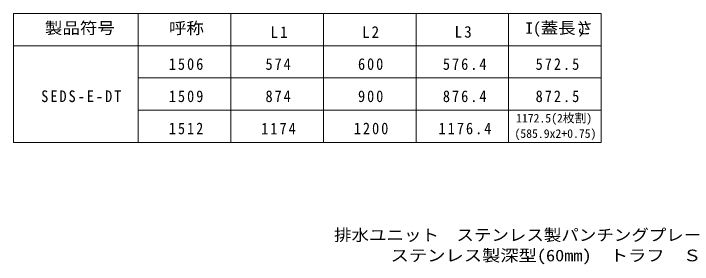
# Model space of a CAD drawing. Units: millimetres on the paper, enlarged 5 times. Extents: x -856 to 920, y -699 to 563.
# Drawn here: x -822 to 32, y -699 to -383 of the extents above; entities that cross this region are included whole.
import ezdxf
from ezdxf.enums import TextEntityAlignment as Align

# ---------------------------------------------------------------- set-up
doc = ezdxf.new("R2010")
doc.units = ezdxf.units.MM
doc.header["$LTSCALE"] = 5
doc.layers.add('F-0_F-0ﾚｲﾔ', color=7, linetype='Continuous', lineweight=5)
doc.styles.add('ＭＳ ゴシック', font='')
doc.styles.get('ＭＳ ゴシック').set_extended_font_data('MS Gothic')

msp = doc.modelspace()

# ---------------------------------------------------------------- linework, layer by layer
at = {"layer": 'F-0_F-0ﾚｲﾔ'}
for p, q in [((-822.106, -383.066), (-82.982, -383.066)), ((-822.106, -545.066), (-822.106, -383.066)), ((-665.179, -545.066), (-665.179, -383.066)), ((-548.731, -545.066), (-548.731, -383.066)), ((-432.293, -545.066), (-432.293, -383.066)), ((-315.856, -545.066), (-315.856, -383.066)), ((-199.419, -545.066), (-199.419, -383.066)), ((-82.982, -545.066), (-82.982, -383.066)), ((-822.106, -423.566), (-82.982, -423.566)), ((-82.982, -464.066), (-665.179, -464.066)), ((-82.982, -504.566), (-665.179, -504.566)), ((-82.982, -545.066), (-822.106, -545.066))]:
    msp.add_line(p, q, dxfattribs=at)

# ---------------------------------------------------------------- texts
at = {"layer": 'F-0_F-0ﾚｲﾔ', "color": 2, "style": 'ＭＳ ゴシック'}
for s, width, p in [('製品符号', 1.1, (-782.688, -412.983)), ('呼称', 1.1, (-626.683, -413.097)), ('蓋長さ', 1.1, (-159.01, -412.829)), ('排水ユニット\u3000ステンレス製パンチングプレート排水蓋', 1.1, (-419.011, -673.268)), ('ステンレス製深型(60mm)\u3000トラフ\u3000ＳＥＤＳ－Ｅ－ＤＴ', 1.15, (-347.811, -699.029))]:
    msp.add_text(s, height=14.66, dxfattribs=dict(at, width=width)).set_placement(p, align=Align.BOTTOM_LEFT)
for s, p in [('I(', (-178.517, -412.829)), (')', (-112.192, -412.829))]:
    msp.add_text(s, height=14.44, dxfattribs=at).set_placement(p, align=Align.BOTTOM_LEFT)
at = {"layer": 'F-0_F-0ﾚｲﾔ', "style": 'ＭＳ ゴシック'}
for s, p in [('1172.5(2枚割)', (-190.066, -523.29)), ('(585.9x2+0.75)', (-192.002, -542.606))]:
    msp.add_text(s, height=10.82, dxfattribs=at).set_placement(p, align=Align.BOTTOM_LEFT)
at = {"layer": 'F-0_F-0ﾚｲﾔ', "color": 2, "char_height": 14.66, "attachment_point": 7, "style": 'ＭＳ ゴシック'}
for s, insert in [('\\T1.27;\\W0.95;L1', (-498.86, -413.595)), ('\\T1.27;\\W0.95;L2', (-383.789, -413.595)), ('\\T1.27;\\W0.95;L3', (-267.314, -413.595)), ('\\T1.28;\\W0.9;1506', (-626.878, -454.095)), ('\\T1.27;\\W0.9;574', (-505.221, -454.095)), ('\\T1.27;\\W0.9;600', (-388.859, -454.092)), ('\\T1.28;\\W0.9;576.4', (-282.101, -454.095)), ('\\T1.28;\\W0.9;572.5', (-165.432, -454.095)), ('\\T1.28;\\W0.9;SEDS-E-DT', (-787.421, -494.595)), ('\\T1.28;\\W0.9;1509', (-626.84, -494.595)), ('\\T1.27;\\W0.9;874', (-505.22, -494.595)), ('\\T1.27;\\W0.9;900', (-388.821, -494.592)), ('\\T1.28;\\W0.9;876.4', (-282.1, -494.595)), ('\\T1.28;\\W0.9;872.5', (-165.431, -494.595)), ('\\T1.28;\\W0.9;1512', (-626.875, -535.069)), ('\\T1.28;\\W0.9;1174', (-510.631, -535.069)), ('\\T1.28;\\W0.9;1200', (-394.156, -535.069)), ('\\T1.28;\\W0.9;1176.4', (-287.511, -535.069))]:
    msp.add_mtext(s, dxfattribs=dict(at, insert=insert))

doc.saveas('drawing.dxf')
